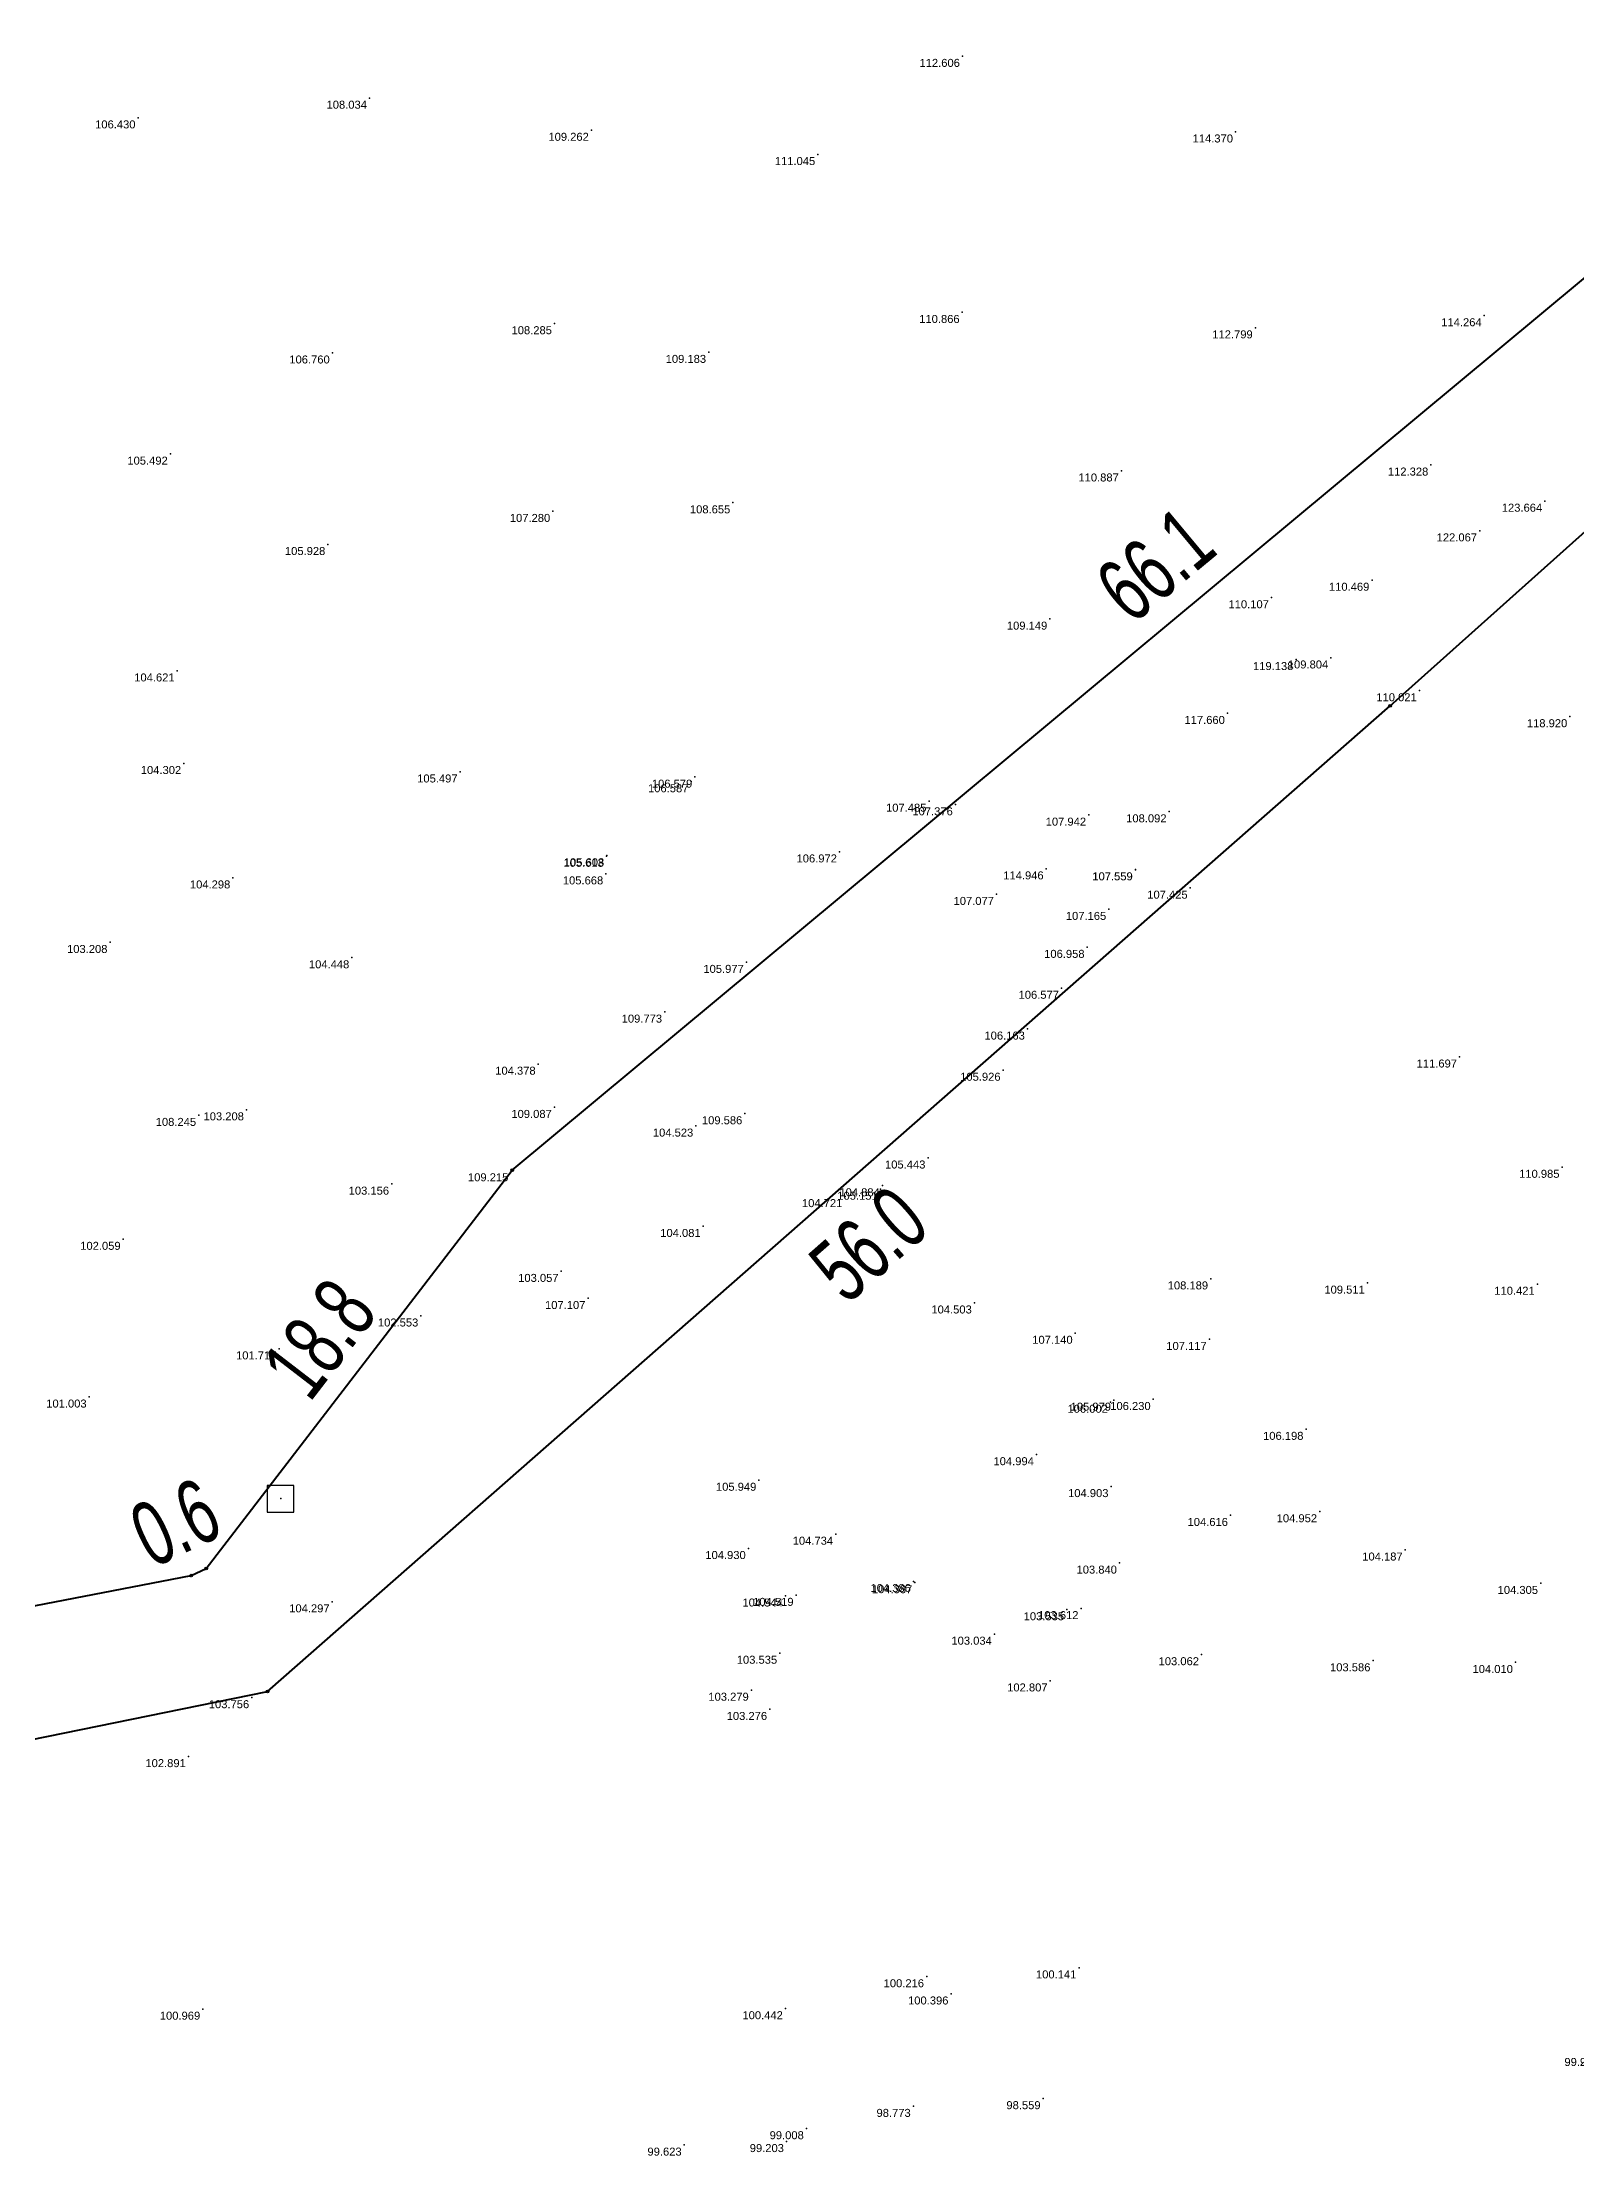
# Model space of a CAD drawing. Header units: millimetres. Extents: x 706139 to 707011, y 753722 to 954403.
# Drawn here: x 706561.2 to 706618.8, y 953877.5 to 953956.7 of the extents above; entities that cross this region are included whole.
import ezdxf
from ezdxf.enums import TextEntityAlignment as Align

# ---------------------------------------------------------------- set-up
doc = ezdxf.new("R2010")
doc.units = ezdxf.units.MM
doc.linetypes.add('SOLID_LINE', pattern=[0])
doc.layers.add('BD', color=1, linetype='Continuous', lineweight=40)
doc.layers.add('BD SYMBOL', color=7, linetype='Continuous', lineweight=30)
for name, color, linetype in [('dim', 7, 'Continuous'), ('Height', 7, 'Continuous'), ('SY SYMBOL', 7, 'Continuous')]:
    doc.layers.add(name, color=color, linetype=linetype)
doc.styles.add('DIM', font='ARIALN.TTF', dxfattribs={"width": 0.8, "height": 2.4})
doc.styles.get("Standard").update_dxf_attribs({"font": 'arial.ttf'})
doc.dimstyles.get("Standard").update_dxf_attribs({"dimtxt": 0.18, "dimasz": 0.18, "dimexe": 0.18, "dimexo": 0.0625, "dimgap": 0.09, "dimtad": 0, "dimtih": 1, "dimtoh": 1, "dimdec": 4, "dimzin": 0, "dimdsep": 46, "dimtxsty": 'Standard', "dimcen": 0.09, "dimadec": 0, "dimazin": 0, "dimtfac": 1, "dimtdec": 4, "dimtofl": 0, "dimtmove": 0, "dimatfit": 3, "dimfxl": 1, "dimtolj": 1, "dimtzin": 0, "dimarcsym": 0})

# ---------------------------------------------------------------- blocks, each defined once
blk = doc.blocks.new('SYSTONE')
at = {"color": 6}
blk.add_polyline3d([(-0.256, -0.003, 0), (-0.256, -0.253, 0), (0.244, -0.253, 0), (0.244, 0.247, 0), (-0.256, 0.247, 0), (-0.256, -0.003, 0)], close=True, dxfattribs=at)
blk.add_point((0, 0), dxfattribs=at)
blk = doc.blocks.new('BD')
at = {"linetype": 'ByBlock'}
for p, q in [((-0.037, -0.034), (0.037, 0.034)), ((-0.035, 0.035), (0.035, -0.035))]:
    blk.add_line(p, q, dxfattribs=at)
blk.add_circle((0, 0), 0.05)
blk.add_point((0, 0))
blk = doc.blocks.new('*D114')
at = {"layer": 'Defpoints', "color": 0, "transparency": 16777216}
for p in [(707878.491, 953925.528), (707826.374, 953884.789), (707827.667, 953883.236)]:
    blk.add_point(p, dxfattribs=at)
at = {"layer": 'dim', "color": 0, "transparency": 16777216, "insert": (707851.786, 953905.935), "char_height": 2.4, "attachment_point": 5, "rotation": 39.76454, "style": 'DIM'}
blk.add_mtext('\\A1;66.1', dxfattribs=at)
blk = doc.blocks.new('*D115')
at = {"layer": 'Defpoints', "color": 0, "transparency": 16777216}
for p in [(707827.667, 953883.236), (707814.698, 953869.455), (707816.191, 953868.307)]:
    blk.add_point(p, dxfattribs=at)
at = {"layer": 'dim', "color": 0, "transparency": 16777216, "insert": (707820.436, 953876.919), "char_height": 2.4, "attachment_point": 5, "rotation": 52.44972, "style": 'DIM'}
blk.add_mtext('\\A1;18.8', dxfattribs=at)
blk = doc.blocks.new('*D116')
at = {"layer": 'Defpoints', "color": 0, "transparency": 16777216}
for p in [(707814.746, 953869.884), (707815.622, 953868.037), (707816.191, 953868.307)]:
    blk.add_point(p, dxfattribs=at)
at = {"layer": 'dim', "color": 0, "transparency": 16777216, "insert": (707815.03, 953870.019), "char_height": 2.4, "attachment_point": 5, "rotation": 25.4002, "style": 'DIM'}
blk.add_mtext('\\A1;0.6', dxfattribs=at)
blk = doc.blocks.new('*D117')
at = {"layer": 'Defpoints', "color": 0, "transparency": 16777216}
for p in [(707815.622, 953868.037), (707721.113, 953851.835), (707721.464, 953850.001)]:
    blk.add_point(p, dxfattribs=at)
at = {"layer": 'dim', "color": 0, "transparency": 16777216, "insert": (707768.192, 953860.853), "char_height": 2.4, "attachment_point": 5, "rotation": 10.84367, "style": 'DIM'}
blk.add_mtext('\\A1;95.9', dxfattribs=at)
blk = doc.blocks.new('*D453')
at = {"layer": 'Defpoints', "color": 0, "transparency": 16777216}
for p in [(707818.489, 953863.696), (707818.908, 953861.641), (707734.483, 953846.602)]:
    blk.add_point(p, dxfattribs=at)
at = {"layer": 'dim', "color": 0, "transparency": 16777216, "insert": (707776.904, 953853.094), "char_height": 2.4, "attachment_point": 5, "rotation": 11.50162, "style": 'DIM'}
blk.add_mtext('\\A1;85.7', dxfattribs=at)
blk = doc.blocks.new('*D454')
at = {"layer": 'Defpoints', "color": 0, "transparency": 16777216}
for p in [(707860.587, 953900.652), (707862.085, 953898.945), (707818.489, 953863.696)]:
    blk.add_point(p, dxfattribs=at)
at = {"layer": 'dim', "color": 0, "transparency": 16777216, "insert": (707841.036, 953880.467), "char_height": 2.4, "attachment_point": 5, "rotation": 41.27858, "style": 'DIM'}
blk.add_mtext('\\A1;56.0', dxfattribs=at)
blk = doc.blocks.new('*D455')
at = {"layer": 'Defpoints', "color": 0, "transparency": 16777216}
for p in [(707880.789, 953918.721), (707882.102, 953917.253), (707860.587, 953900.652)]:
    blk.add_point(p, dxfattribs=at)
at = {"layer": 'dim', "color": 0, "transparency": 16777216, "insert": (707872.001, 953908.218), "char_height": 2.4, "attachment_point": 5, "rotation": 41.8114, "style": 'DIM'}
blk.add_mtext('\\A1;27.1', dxfattribs=at)
blk = doc.blocks.new('FGHFGH')
at = {"layer": 'BD'}
for p, q in [((707827.66682, 953883.2357), (707878.49102, 953925.52755)), ((707860.58687, 953900.65182), (707880.78858, 953918.72148)), ((707818.4894, 953863.69617), (707860.58687, 953900.65182)), ((707816.19088, 953868.3071), (707827.66682, 953883.2357)), ((707721.46425, 953850.00116), (707815.62249, 953868.03721)), ((707815.62249, 953868.03721), (707816.19088, 953868.3071)), ((707762.17476, 953852.23717), (707818.4894, 953863.69617))]:
    blk.add_line(p, q, dxfattribs=at)
at = {"layer": 'BD SYMBOL'}
for p in [(707860.58687, 953900.65182, 99.302), (707827.66682, 953883.2357, 99.302), (707815.62249, 953868.03721, 99.302), (707816.19088, 953868.3071, 99.302), (707818.4894, 953863.69617, 99.302)]:
    blk.add_blockref('BD', p, dxfattribs=at)
at = {"layer": 'SY SYMBOL', "xscale": 2, "yscale": 2, "zscale": 2}
blk.add_blockref('SYSTONE', (707818.98174, 953870.9282, 105.595), dxfattribs=at)
at = {"layer": 'dim'}
for p1, p2, distance, picture, middle in [((707878.49102, 953925.52755), (707827.66682, 953883.2357), -2.02061, '*D114', (707851.78647, 953905.93482)), ((707860.58687, 953900.65182), (707880.78858, 953918.72148), -1.9702, '*D455', (707872.00122, 953908.21818)), ((707818.4894, 953863.69617), (707860.58687, 953900.65182), -2.271, '*D454', (707841.03636, 953880.46732)), ((707827.66682, 953883.2357), (707816.19088, 953868.3071), -1.88287, '*D115', (707820.43608, 953876.91893)), ((707816.19088, 953868.3071), (707815.62249, 953868.03721), -2.0445, '*D116', (707815.02972, 953870.01902)), ((707815.62249, 953868.03721), (707721.46425, 953850.00116), -1.86695, '*D117', (707768.19214, 953860.8528)), ((707734.483145, 953846.602431), (707818.489404, 953863.696173), -2.096955, '*D453', (707776.904398, 953853.094455))]:
    dim = blk.add_aligned_dim(p1=p1, p2=p2, distance=distance, dimstyle='Standard', dxfattribs=at)
    dim.commit()
    dim.dimension.update_dxf_attribs({"geometry": picture, "text_midpoint": middle})

msp = doc.modelspace()

# ---------------------------------------------------------------- linework, layer by layer
at = {"color": 0, "linetype": 'SOLID_LINE'}
for p in [(706595.7296, 953956.2204, 112.606), (706595.7296, 953956.2204, 112.606), (706595.7296, 953956.2204, 112.606), (706573.4947, 953954.6527, 108.0338), (706573.4947, 953954.6527, 108.0338), (706573.4947, 953954.6527, 108.0338), (706564.8161, 953953.9142, 106.43), (706564.8161, 953953.9142, 106.43), (706564.8161, 953953.9142, 106.43), (706581.8152, 953953.4496, 109.2622), (706581.8152, 953953.4496, 109.2622), (706581.8152, 953953.4496, 109.2622), (706605.9712, 953953.3864, 114.3697), (706605.9712, 953953.3864, 114.3697), (706605.9712, 953953.3864, 114.3697), (706590.3049, 953952.5391, 111.0454), (706590.3049, 953952.5391, 111.0454), (706590.3049, 953952.5391, 111.0454), (706580.4313, 953946.1974, 108.2851), (706580.4313, 953946.1974, 108.2851), (706580.4313, 953946.1974, 108.2851), (706595.7201, 953946.6196, 110.8658), (706595.7201, 953946.6196, 110.8658), (706595.7201, 953946.6196, 110.8658), (706615.2954, 953946.4962, 114.2639), (706615.2954, 953946.4962, 114.2639), (706615.2954, 953946.4962, 114.2639), (706606.7101, 953946.0416, 112.7986), (706606.7101, 953946.0416, 112.7986), (706606.7101, 953946.0416, 112.7986), (706572.0993, 953945.1002, 106.7604), (706572.0993, 953945.1002, 106.7604), (706572.0993, 953945.1002, 106.7604), (706586.2125, 953945.1222, 109.1832), (706586.2125, 953945.1222, 109.1832), (706586.2125, 953945.1222, 109.1832), (706566.0251, 953941.3086, 105.4923), (706566.0251, 953941.3086, 105.4923), (706566.0251, 953941.3086, 105.4923), (706601.6889, 953940.6764, 110.8869), (706601.6889, 953940.6764, 110.8869), (706601.6889, 953940.6764, 110.8869), (706613.2947, 953940.8983, 112.3282), (706613.2947, 953940.8983, 112.3282), (706613.2947, 953940.8983, 112.3282), (706580.3678, 953939.1598, 107.28), (706580.3678, 953939.1598, 107.28), (706580.3678, 953939.1598, 107.28), (706587.1202, 953939.4819, 108.6547), (706587.1202, 953939.4819, 108.6547), (706587.1202, 953939.4819, 108.6547), (706617.5656, 953939.543, 123.6641), (706615.1226, 953938.4303, 122.067), (706615.1226, 953938.4303, 122.067), (706615.1226, 953938.4303, 122.067), (706571.933, 953937.9187, 105.928), (706571.933, 953937.9187, 105.928), (706571.933, 953937.9187, 105.928), (706607.3166, 953935.9228, 110.1074), (706607.3166, 953935.9228, 110.1074), (706607.3166, 953935.9228, 110.1074), (706611.0839, 953936.5797, 110.4687), (706611.0839, 953936.5797, 110.4687), (706611.0839, 953936.5797, 110.4687), (706599.006, 953935.1211, 109.1489), (706599.006, 953935.1211, 109.1489), (706599.006, 953935.1211, 109.1489), (706608.2361, 953933.6058, 119.1376), (706608.2361, 953933.6058, 119.1376), (706608.2361, 953933.6058, 119.1376), (706609.5421, 953933.6665, 109.8043), (706609.5421, 953933.6665, 109.8043), (706609.5421, 953933.6665, 109.8043), (706566.2816, 953933.1786, 104.6209), (706566.2816, 953933.1786, 104.6209), (706566.2816, 953933.1786, 104.6209), (706612.8609, 953932.4361, 110.0205), (706612.8609, 953932.4361, 110.0205), (706612.8609, 953932.4361, 110.0205), (706605.6664, 953931.5856, 117.6599), (706605.6664, 953931.5856, 117.6599), (706605.6664, 953931.5856, 117.6599), (706618.5066, 953931.4633, 118.9202), (706566.5289, 953929.7079, 104.3016), (706566.5289, 953929.7079, 104.3016), (706566.5289, 953929.7079, 104.3016), (706576.8929, 953929.3914, 105.4971), (706576.8929, 953929.3914, 105.4971), (706576.8929, 953929.3914, 105.4971), (706585.5498, 953929.0243, 106.5867), (706585.5498, 953929.0243, 106.5867), (706585.5498, 953929.0243, 106.5867), (706585.6936, 953929.1964, 106.5786), (706585.6936, 953929.1964, 106.5786), (706585.6936, 953929.1964, 106.5786), (706594.4754, 953928.2954, 107.4847), (706594.4754, 953928.2954, 107.4847), (706594.4754, 953928.2954, 107.4847), (706595.4634, 953928.1598, 107.3761), (706595.4634, 953928.1598, 107.3761), (706595.4634, 953928.1598, 107.3761), (706600.4622, 953927.7726, 107.9417), (706600.4622, 953927.7726, 107.9417), (706600.4622, 953927.7726, 107.9417), (706603.4796, 953927.8966, 108.0924), (706603.4796, 953927.8966, 108.0924), (706603.4796, 953927.8966, 108.0924), (706591.1187, 953926.3935, 106.9717), (706591.1187, 953926.3935, 106.9717), (706591.1187, 953926.3935, 106.9717), (706582.3552, 953925.5697, 105.668), (706582.3552, 953925.5697, 105.668), (706582.3552, 953925.5697, 105.668), (706582.3777, 953926.2294, 105.6134), (706582.3777, 953926.2294, 105.6134), (706582.3777, 953926.2294, 105.6134), (706582.3922, 953926.2507, 105.6075), (706582.3922, 953926.2507, 105.6075), (706582.3922, 953926.2507, 105.6075), (706598.8706, 953925.7576, 114.9456), (706598.8706, 953925.7576, 114.9456), (706598.8706, 953925.7576, 114.9456), (706602.2092, 953925.7244, 107.5587), (706602.2092, 953925.7244, 107.5587), (706602.2092, 953925.7244, 107.5587), (706602.2126, 953925.7207, 107.5585), (706602.2126, 953925.7207, 107.5585), (706602.2126, 953925.7207, 107.5585), (706568.3703, 953925.4187, 104.2984), (706568.3703, 953925.4187, 104.2984), (706568.3703, 953925.4187, 104.2984), (706597.007, 953924.7997, 107.0773), (706597.007, 953924.7997, 107.0773), (706597.007, 953924.7997, 107.0773), (706604.2705, 953925.0356, 107.4246), (706604.2705, 953925.0356, 107.4246), (706604.2705, 953925.0356, 107.4246), (706601.2176, 953924.2382, 107.1647), (706601.2176, 953924.2382, 107.1647), (706601.2176, 953924.2382, 107.1647), (706563.7636, 953922.9988, 103.2081), (706563.7636, 953922.9988, 103.2081), (706563.7636, 953922.9988, 103.2081), (706572.8328, 953922.4243, 104.4482), (706572.8328, 953922.4243, 104.4482), (706572.8328, 953922.4243, 104.4482), (706600.4048, 953922.816, 106.9583), (706600.4048, 953922.816, 106.9583), (706600.4048, 953922.816, 106.9583), (706587.6254, 953922.2523, 105.9773), (706587.6254, 953922.2523, 105.9773), (706587.6254, 953922.2523, 105.9773), (706599.4447, 953921.2817, 106.5765), (706599.4447, 953921.2817, 106.5765), (706599.4447, 953921.2817, 106.5765), (706584.562, 953920.388, 109.773), (706598.1664, 953919.751, 106.1634), (706598.1664, 953919.751, 106.1634), (706598.1664, 953919.751, 106.1634), (706579.8202, 953918.435, 104.3782), (706579.8202, 953918.435, 104.3782), (706579.8202, 953918.435, 104.3782), (706614.3713, 953918.7041, 111.6965), (706597.255, 953918.2083, 105.9263), (706597.255, 953918.2083, 105.9263), (706597.255, 953918.2083, 105.9263), (706567.0883, 953916.5153, 108.2452), (706567.0883, 953916.5153, 108.2452), (706567.0883, 953916.5153, 108.2452), (706568.8811, 953916.7235, 103.2079), (706568.8811, 953916.7235, 103.2079), (706568.8811, 953916.7235, 103.2079), (706580.4257, 953916.8145, 109.0869), (706580.4257, 953916.8145, 109.0869), (706580.4257, 953916.8145, 109.0869), (706585.7312, 953916.1145, 104.5227), (706585.7312, 953916.1145, 104.5227), (706585.7312, 953916.1145, 104.5227), (706587.5701, 953916.5761, 109.5855), (706587.5701, 953916.5761, 109.5855), (706587.5701, 953916.5761, 109.5855), (706594.4368, 953914.9178, 105.4426), (706594.4368, 953914.9178, 105.4426), (706594.4368, 953914.9178, 105.4426), (706618.2153, 953914.5693, 110.9851), (706574.3243, 953913.9378, 103.1555), (706574.3243, 953913.9378, 103.1555), (706574.3243, 953913.9378, 103.1555), (706578.7973, 953914.4386, 109.2153), (706578.7973, 953914.4386, 109.2153), (706578.7973, 953914.4386, 109.2153), (706592.6475, 953913.747, 105.1506), (706592.6475, 953913.747, 105.1506), (706592.6475, 953913.747, 105.1506), (706592.7257, 953913.8763, 104.8836), (706592.7257, 953913.8763, 104.8836), (706592.7257, 953913.8763, 104.8836), (706591.3223, 953913.4705, 104.721), (706591.3223, 953913.4705, 104.721), (706591.3223, 953913.4705, 104.721), (706586.0081, 953912.3515, 104.0808), (706586.0081, 953912.3515, 104.0808), (706586.0081, 953912.3515, 104.0808), (706564.2572, 953911.8688, 102.059), (706564.2572, 953911.8688, 102.059), (706564.2572, 953911.8688, 102.059), (706580.6805, 953910.6665, 103.0565), (706580.6805, 953910.6665, 103.0565), (706580.6805, 953910.6665, 103.0565), (706605.0379, 953910.3848, 108.1892), (706610.9132, 953910.2264, 109.5112), (706617.2851, 953910.1852, 110.4212), (706575.4208, 953908.9945, 102.5529), (706575.4208, 953908.9945, 102.5529), (706575.4208, 953908.9945, 102.5529), (706581.6876, 953909.6504, 107.1066), (706581.6876, 953909.6504, 107.1066), (706581.6876, 953909.6504, 107.1066), (706596.1758, 953909.4823, 104.503), (706596.1758, 953909.4823, 104.503), (706596.1758, 953909.4823, 104.503), (706599.9577, 953908.3465, 107.1403), (706570.1006, 953907.7613, 101.7167), (706570.1006, 953907.7613, 101.7167), (706570.1006, 953907.7613, 101.7167), (706604.985, 953908.1146, 107.1165), (706562.9824, 953905.9549, 101.0034), (706562.9824, 953905.9549, 101.0034), (706562.9824, 953905.9549, 101.0034), (706601.2787, 953905.7602, 106.0017), (706601.3976, 953905.8375, 105.9787), (706602.8827, 953905.8635, 106.2299), (706608.6138, 953904.7447, 106.1982), (706598.5042, 953903.7935, 104.9936), (706588.0964, 953902.8357, 105.9493), (706601.3022, 953902.5985, 104.903), (706605.7816, 953901.5157, 104.616), (706609.124, 953901.6548, 104.9523), (706587.6987, 953900.2759, 104.9297), (706590.9756, 953900.8133, 104.7343), (706612.3326, 953900.2205, 104.1871), (706601.6188, 953899.7293, 103.8401), (706593.8921, 953899.0385, 104.3862), (706593.9433, 953898.9954, 104.3867), (706617.4096, 953898.968, 104.3048), (706572.0947, 953898.2771, 104.2967), (706572.0947, 953898.2771, 104.2967), (706572.0947, 953898.2771, 104.2967), (706589.0914, 953898.4953, 104.5441), (706589.4918, 953898.5203, 104.5189), (706599.6358, 953897.981, 103.5352), (706600.177, 953898.0226, 103.6118), (706596.9269, 953897.0651, 103.034), (706588.8773, 953896.35, 103.5354), (706604.696, 953896.2951, 103.0618), (706611.1244, 953896.0671, 103.5859), (706616.4679, 953896.0033, 104.0099), (706569.079, 953894.6829, 103.7564), (706569.079, 953894.6829, 103.7564), (706569.079, 953894.6829, 103.7564), (706587.8125, 953894.9639, 103.279), (706599.0175, 953895.3119, 102.8067), (706588.5004, 953894.2423, 103.2763), (706566.7015, 953892.4737, 102.8909), (706566.7015, 953892.4737, 102.8909), (706600.0973, 953884.5526, 100.1415), (706594.3851, 953884.2209, 100.2155), (706595.3005, 953883.5752, 100.3964), (706567.242, 953883.0046, 100.9691), (706567.242, 953883.0046, 100.9691), (706589.0904, 953883.0221, 100.4422), (706598.7553, 953879.6497, 98.559), (706593.8854, 953879.3604, 98.7735), (706589.1312, 953878.0411, 99.2028), (706589.8767, 953878.5231, 99.0083), (706585.2954, 953877.9083, 99.623)]:
    msp.add_point(p, dxfattribs=at)

# ---------------------------------------------------------------- block references
msp.add_blockref('FGHFGH', (-1248.8207, 31.2158))

# ---------------------------------------------------------------- texts
at = {"layer": 'Height', "color": 4, "linetype": 'SOLID_LINE'}
for s, p in [('112.606', (706595.6296, 953956.1204, 112.606)), ('112.606', (706595.6296, 953956.1204, 112.606)), ('112.606', (706595.6296, 953956.1204, 112.606)), ('108.034', (706573.3947, 953954.5527, 108.0338)), ('108.034', (706573.3947, 953954.5527, 108.0338)), ('108.034', (706573.3947, 953954.5527, 108.0338)), ('106.430', (706564.7161, 953953.8142, 106.43)), ('106.430', (706564.7161, 953953.8142, 106.43)), ('106.430', (706564.7161, 953953.8142, 106.43)), ('109.262', (706581.7152, 953953.3496, 109.2622)), ('109.262', (706581.7152, 953953.3496, 109.2622)), ('109.262', (706581.7152, 953953.3496, 109.2622)), ('114.370', (706605.8712, 953953.2864, 114.3697)), ('114.370', (706605.8712, 953953.2864, 114.3697)), ('114.370', (706605.8712, 953953.2864, 114.3697)), ('111.045', (706590.2049, 953952.4391, 111.0454)), ('111.045', (706590.2049, 953952.4391, 111.0454)), ('111.045', (706590.2049, 953952.4391, 111.0454)), ('110.866', (706595.6201, 953946.5196, 110.8658)), ('110.866', (706595.6201, 953946.5196, 110.8658)), ('110.866', (706595.6201, 953946.5196, 110.8658)), ('114.264', (706615.1954, 953946.3962, 114.2639)), ('114.264', (706615.1954, 953946.3962, 114.2639)), ('114.264', (706615.1954, 953946.3962, 114.2639)), ('108.285', (706580.3313, 953946.0974, 108.2851)), ('108.285', (706580.3313, 953946.0974, 108.2851)), ('108.285', (706580.3313, 953946.0974, 108.2851)), ('112.799', (706606.6101, 953945.9416, 112.7986)), ('112.799', (706606.6101, 953945.9416, 112.7986)), ('112.799', (706606.6101, 953945.9416, 112.7986)), ('106.760', (706571.9993, 953945.0002, 106.7604)), ('106.760', (706571.9993, 953945.0002, 106.7604)), ('106.760', (706571.9993, 953945.0002, 106.7604)), ('109.183', (706586.1125, 953945.0222, 109.1832)), ('109.183', (706586.1125, 953945.0222, 109.1832)), ('109.183', (706586.1125, 953945.0222, 109.1832)), ('105.492', (706565.9251, 953941.2086, 105.4923)), ('105.492', (706565.9251, 953941.2086, 105.4923)), ('105.492', (706565.9251, 953941.2086, 105.4923)), ('112.328', (706613.1947, 953940.7983, 112.3282)), ('112.328', (706613.1947, 953940.7983, 112.3282)), ('112.328', (706613.1947, 953940.7983, 112.3282)), ('110.887', (706601.5889, 953940.5764, 110.8869)), ('110.887', (706601.5889, 953940.5764, 110.8869)), ('110.887', (706601.5889, 953940.5764, 110.8869)), ('107.280', (706580.2678, 953939.0598, 107.28)), ('107.280', (706580.2678, 953939.0598, 107.28)), ('107.280', (706580.2678, 953939.0598, 107.28)), ('108.655', (706587.0202, 953939.3819, 108.6547)), ('108.655', (706587.0202, 953939.3819, 108.6547)), ('108.655', (706587.0202, 953939.3819, 108.6547)), ('123.664', (706617.4656, 953939.443, 123.6641)), ('122.067', (706615.0226, 953938.3303, 122.067)), ('122.067', (706615.0226, 953938.3303, 122.067)), ('122.067', (706615.0226, 953938.3303, 122.067)), ('105.928', (706571.833, 953937.8187, 105.928)), ('105.928', (706571.833, 953937.8187, 105.928)), ('105.928', (706571.833, 953937.8187, 105.928)), ('110.469', (706610.9839, 953936.4797, 110.4687)), ('110.469', (706610.9839, 953936.4797, 110.4687)), ('110.469', (706610.9839, 953936.4797, 110.4687)), ('110.107', (706607.2166, 953935.8228, 110.1074)), ('110.107', (706607.2166, 953935.8228, 110.1074)), ('110.107', (706607.2166, 953935.8228, 110.1074)), ('109.149', (706598.906, 953935.0211, 109.1489)), ('109.149', (706598.906, 953935.0211, 109.1489)), ('109.149', (706598.906, 953935.0211, 109.1489)), ('119.138', (706608.1361, 953933.5058, 119.1376)), ('119.138', (706608.1361, 953933.5058, 119.1376)), ('119.138', (706608.1361, 953933.5058, 119.1376)), ('109.804', (706609.4421, 953933.5665, 109.8043)), ('109.804', (706609.4421, 953933.5665, 109.8043)), ('109.804', (706609.4421, 953933.5665, 109.8043)), ('104.621', (706566.1816, 953933.0786, 104.6209)), ('104.621', (706566.1816, 953933.0786, 104.6209)), ('104.621', (706566.1816, 953933.0786, 104.6209)), ('110.021', (706612.7609, 953932.3361, 110.0205)), ('110.021', (706612.7609, 953932.3361, 110.0205)), ('110.021', (706612.7609, 953932.3361, 110.0205)), ('117.660', (706605.5664, 953931.4856, 117.6599)), ('117.660', (706605.5664, 953931.4856, 117.6599)), ('117.660', (706605.5664, 953931.4856, 117.6599)), ('118.920', (706618.4066, 953931.3633, 118.9202)), ('104.302', (706566.4289, 953929.6079, 104.3016)), ('104.302', (706566.4289, 953929.6079, 104.3016)), ('104.302', (706566.4289, 953929.6079, 104.3016)), ('105.497', (706576.7929, 953929.2914, 105.4971)), ('105.497', (706576.7929, 953929.2914, 105.4971)), ('105.497', (706576.7929, 953929.2914, 105.4971)), ('106.587', (706585.4498, 953928.9243, 106.5867)), ('106.587', (706585.4498, 953928.9243, 106.5867)), ('106.587', (706585.4498, 953928.9243, 106.5867)), ('106.579', (706585.5936, 953929.0964, 106.5786)), ('106.579', (706585.5936, 953929.0964, 106.5786)), ('106.579', (706585.5936, 953929.0964, 106.5786)), ('107.485', (706594.3754, 953928.1954, 107.4847)), ('107.485', (706594.3754, 953928.1954, 107.4847)), ('107.485', (706594.3754, 953928.1954, 107.4847)), ('107.376', (706595.3634, 953928.0598, 107.3761)), ('107.376', (706595.3634, 953928.0598, 107.3761)), ('107.376', (706595.3634, 953928.0598, 107.3761)), ('107.942', (706600.3622, 953927.6726, 107.9417)), ('107.942', (706600.3622, 953927.6726, 107.9417)), ('107.942', (706600.3622, 953927.6726, 107.9417)), ('108.092', (706603.3796, 953927.7966, 108.0924)), ('108.092', (706603.3796, 953927.7966, 108.0924)), ('108.092', (706603.3796, 953927.7966, 108.0924)), ('105.613', (706582.2777, 953926.1294, 105.6134)), ('105.613', (706582.2777, 953926.1294, 105.6134)), ('105.613', (706582.2777, 953926.1294, 105.6134)), ('105.608', (706582.2922, 953926.1507, 105.6075)), ('105.608', (706582.2922, 953926.1507, 105.6075)), ('105.608', (706582.2922, 953926.1507, 105.6075)), ('106.972', (706591.0187, 953926.2935, 106.9717)), ('106.972', (706591.0187, 953926.2935, 106.9717)), ('106.972', (706591.0187, 953926.2935, 106.9717)), ('114.946', (706598.7706, 953925.6576, 114.9456)), ('114.946', (706598.7706, 953925.6576, 114.9456)), ('114.946', (706598.7706, 953925.6576, 114.9456)), ('107.559', (706602.1092, 953925.6244, 107.5587)), ('107.559', (706602.1092, 953925.6244, 107.5587)), ('107.559', (706602.1092, 953925.6244, 107.5587)), ('107.559', (706602.1126, 953925.6207, 107.5585)), ('107.559', (706602.1126, 953925.6207, 107.5585)), ('107.559', (706602.1126, 953925.6207, 107.5585)), ('104.298', (706568.2703, 953925.3187, 104.2984)), ('104.298', (706568.2703, 953925.3187, 104.2984)), ('104.298', (706568.2703, 953925.3187, 104.2984)), ('105.668', (706582.2552, 953925.4697, 105.668)), ('105.668', (706582.2552, 953925.4697, 105.668)), ('105.668', (706582.2552, 953925.4697, 105.668)), ('107.425', (706604.1705, 953924.9356, 107.4246)), ('107.425', (706604.1705, 953924.9356, 107.4246)), ('107.425', (706604.1705, 953924.9356, 107.4246)), ('107.077', (706596.907, 953924.6997, 107.0773)), ('107.077', (706596.907, 953924.6997, 107.0773)), ('107.077', (706596.907, 953924.6997, 107.0773)), ('107.165', (706601.1176, 953924.1382, 107.1647)), ('107.165', (706601.1176, 953924.1382, 107.1647)), ('107.165', (706601.1176, 953924.1382, 107.1647)), ('103.208', (706563.6636, 953922.8988, 103.2081)), ('103.208', (706563.6636, 953922.8988, 103.2081)), ('103.208', (706563.6636, 953922.8988, 103.2081)), ('106.958', (706600.3048, 953922.716, 106.9583)), ('106.958', (706600.3048, 953922.716, 106.9583)), ('106.958', (706600.3048, 953922.716, 106.9583)), ('104.448', (706572.7328, 953922.3243, 104.4482)), ('104.448', (706572.7328, 953922.3243, 104.4482)), ('104.448', (706572.7328, 953922.3243, 104.4482)), ('105.977', (706587.5254, 953922.1523, 105.9773)), ('105.977', (706587.5254, 953922.1523, 105.9773)), ('105.977', (706587.5254, 953922.1523, 105.9773)), ('106.577', (706599.3447, 953921.1817, 106.5765)), ('106.577', (706599.3447, 953921.1817, 106.5765)), ('106.577', (706599.3447, 953921.1817, 106.5765)), ('109.773', (706584.462, 953920.288, 109.773)), ('106.163', (706598.0664, 953919.651, 106.1634)), ('106.163', (706598.0664, 953919.651, 106.1634)), ('106.163', (706598.0664, 953919.651, 106.1634)), ('111.697', (706614.2713, 953918.6041, 111.6965)), ('104.378', (706579.7202, 953918.335, 104.3782)), ('104.378', (706579.7202, 953918.335, 104.3782)), ('104.378', (706579.7202, 953918.335, 104.3782)), ('105.926', (706597.155, 953918.1083, 105.9263)), ('105.926', (706597.155, 953918.1083, 105.9263)), ('105.926', (706597.155, 953918.1083, 105.9263)), ('108.245', (706566.9883, 953916.4153, 108.2452)), ('108.245', (706566.9883, 953916.4153, 108.2452)), ('108.245', (706566.9883, 953916.4153, 108.2452)), ('103.208', (706568.7811, 953916.6235, 103.2079)), ('103.208', (706568.7811, 953916.6235, 103.2079)), ('103.208', (706568.7811, 953916.6235, 103.2079)), ('109.087', (706580.3257, 953916.7145, 109.0869)), ('109.087', (706580.3257, 953916.7145, 109.0869)), ('109.087', (706580.3257, 953916.7145, 109.0869)), ('109.586', (706587.4701, 953916.4761, 109.5855)), ('109.586', (706587.4701, 953916.4761, 109.5855)), ('109.586', (706587.4701, 953916.4761, 109.5855)), ('104.523', (706585.6312, 953916.0145, 104.5227)), ('104.523', (706585.6312, 953916.0145, 104.5227)), ('104.523', (706585.6312, 953916.0145, 104.5227)), ('105.443', (706594.3368, 953914.8178, 105.4426)), ('105.443', (706594.3368, 953914.8178, 105.4426)), ('105.443', (706594.3368, 953914.8178, 105.4426)), ('110.985', (706618.1153, 953914.4693, 110.9851)), ('103.156', (706574.2243, 953913.8378, 103.1555)), ('103.156', (706574.2243, 953913.8378, 103.1555)), ('103.156', (706574.2243, 953913.8378, 103.1555)), ('109.215', (706578.6973, 953914.3386, 109.2153)), ('109.215', (706578.6973, 953914.3386, 109.2153)), ('109.215', (706578.6973, 953914.3386, 109.2153)), ('104.884', (706592.6257, 953913.7763, 104.8836)), ('104.884', (706592.6257, 953913.7763, 104.8836)), ('104.884', (706592.6257, 953913.7763, 104.8836)), ('104.721', (706591.2223, 953913.3705, 104.721)), ('104.721', (706591.2223, 953913.3705, 104.721)), ('104.721', (706591.2223, 953913.3705, 104.721)), ('105.151', (706592.5475, 953913.647, 105.1506)), ('105.151', (706592.5475, 953913.647, 105.1506)), ('105.151', (706592.5475, 953913.647, 105.1506)), ('104.081', (706585.9081, 953912.2515, 104.0808)), ('104.081', (706585.9081, 953912.2515, 104.0808)), ('104.081', (706585.9081, 953912.2515, 104.0808)), ('102.059', (706564.1572, 953911.7688, 102.059)), ('102.059', (706564.1572, 953911.7688, 102.059)), ('102.059', (706564.1572, 953911.7688, 102.059)), ('103.057', (706580.5805, 953910.5665, 103.0565)), ('103.057', (706580.5805, 953910.5665, 103.0565)), ('103.057', (706580.5805, 953910.5665, 103.0565)), ('108.189', (706604.9379, 953910.2848, 108.1892)), ('109.511', (706610.8132, 953910.1264, 109.5112)), ('110.421', (706617.1851, 953910.0852, 110.4212)), ('107.107', (706581.5876, 953909.5504, 107.1066)), ('107.107', (706581.5876, 953909.5504, 107.1066)), ('107.107', (706581.5876, 953909.5504, 107.1066)), ('104.503', (706596.0758, 953909.3823, 104.503)), ('104.503', (706596.0758, 953909.3823, 104.503)), ('104.503', (706596.0758, 953909.3823, 104.503)), ('102.553', (706575.3208, 953908.8945, 102.5529)), ('102.553', (706575.3208, 953908.8945, 102.5529)), ('102.553', (706575.3208, 953908.8945, 102.5529)), ('107.140', (706599.8577, 953908.2465, 107.1403)), ('101.717', (706570.0006, 953907.6613, 101.7167)), ('101.717', (706570.0006, 953907.6613, 101.7167)), ('101.717', (706570.0006, 953907.6613, 101.7167)), ('107.117', (706604.885, 953908.0146, 107.1165)), ('101.003', (706562.8824, 953905.8549, 101.0034)), ('101.003', (706562.8824, 953905.8549, 101.0034)), ('101.003', (706562.8824, 953905.8549, 101.0034)), ('106.230', (706602.7827, 953905.7635, 106.2299)), ('106.002', (706601.1787, 953905.6602, 106.0017)), ('105.979', (706601.2976, 953905.7375, 105.9787)), ('106.198', (706608.5138, 953904.6447, 106.1982)), ('104.994', (706598.4042, 953903.6935, 104.9936)), ('105.949', (706587.9964, 953902.7357, 105.9493)), ('104.903', (706601.2022, 953902.4985, 104.903)), ('104.616', (706605.6816, 953901.4157, 104.616)), ('104.952', (706609.024, 953901.5548, 104.9523)), ('104.734', (706590.8756, 953900.7133, 104.7343)), ('104.930', (706587.5987, 953900.1759, 104.9297)), ('103.840', (706601.5188, 953899.6293, 103.8401)), ('104.187', (706612.2326, 953900.1205, 104.1871)), ('104.386', (706593.7921, 953898.9385, 104.3862)), ('104.387', (706593.8433, 953898.8954, 104.3867)), ('104.305', (706617.3096, 953898.868, 104.3048)), ('104.297', (706571.9947, 953898.1771, 104.2967)), ('104.297', (706571.9947, 953898.1771, 104.2967)), ('104.297', (706571.9947, 953898.1771, 104.2967)), ('104.544', (706588.9914, 953898.3953, 104.5441)), ('104.519', (706589.3918, 953898.4203, 104.5189)), ('103.535', (706599.5358, 953897.881, 103.5352)), ('103.612', (706600.077, 953897.9226, 103.6118)), ('103.535', (706588.7773, 953896.25, 103.5354)), ('103.034', (706596.8269, 953896.9651, 103.034)), ('103.062', (706604.596, 953896.1951, 103.0618)), ('103.586', (706611.0244, 953895.9671, 103.5859)), ('104.010', (706616.3679, 953895.9033, 104.0099)), ('103.279', (706587.7125, 953894.8639, 103.279)), ('102.807', (706598.9175, 953895.2119, 102.8067)), ('103.756', (706568.979, 953894.5829, 103.7564)), ('103.756', (706568.979, 953894.5829, 103.7564)), ('103.756', (706568.979, 953894.5829, 103.7564)), ('103.276', (706588.4004, 953894.1423, 103.2763)), ('102.891', (706566.6015, 953892.3737, 102.8909)), ('102.891', (706566.6015, 953892.3737, 102.8909)), ('100.141', (706599.9973, 953884.4526, 100.1415)), ('100.216', (706594.2851, 953884.1209, 100.2155)), ('100.969', (706567.142, 953882.9046, 100.9691)), ('100.969', (706567.142, 953882.9046, 100.9691)), ('100.442', (706588.9904, 953882.9221, 100.4422)), ('100.396', (706595.2005, 953883.4752, 100.3964)), ('99.241', (706619.5805, 953881.1677, 99.2412)), ('99.942', (706619.5806, 953881.1697, 99.9421)), ('98.773', (706593.7854, 953879.2604, 98.7735)), ('98.559', (706598.6553, 953879.5497, 98.559)), ('99.008', (706589.7767, 953878.4231, 99.0083)), ('99.623', (706585.1954, 953877.8083, 99.623)), ('99.203', (706589.0312, 953877.9411, 99.2028))]:
    msp.add_text(s, height=0.3, dxfattribs=at).set_placement(p, align=Align.TOP_RIGHT)

doc.saveas('drawing.dxf')
